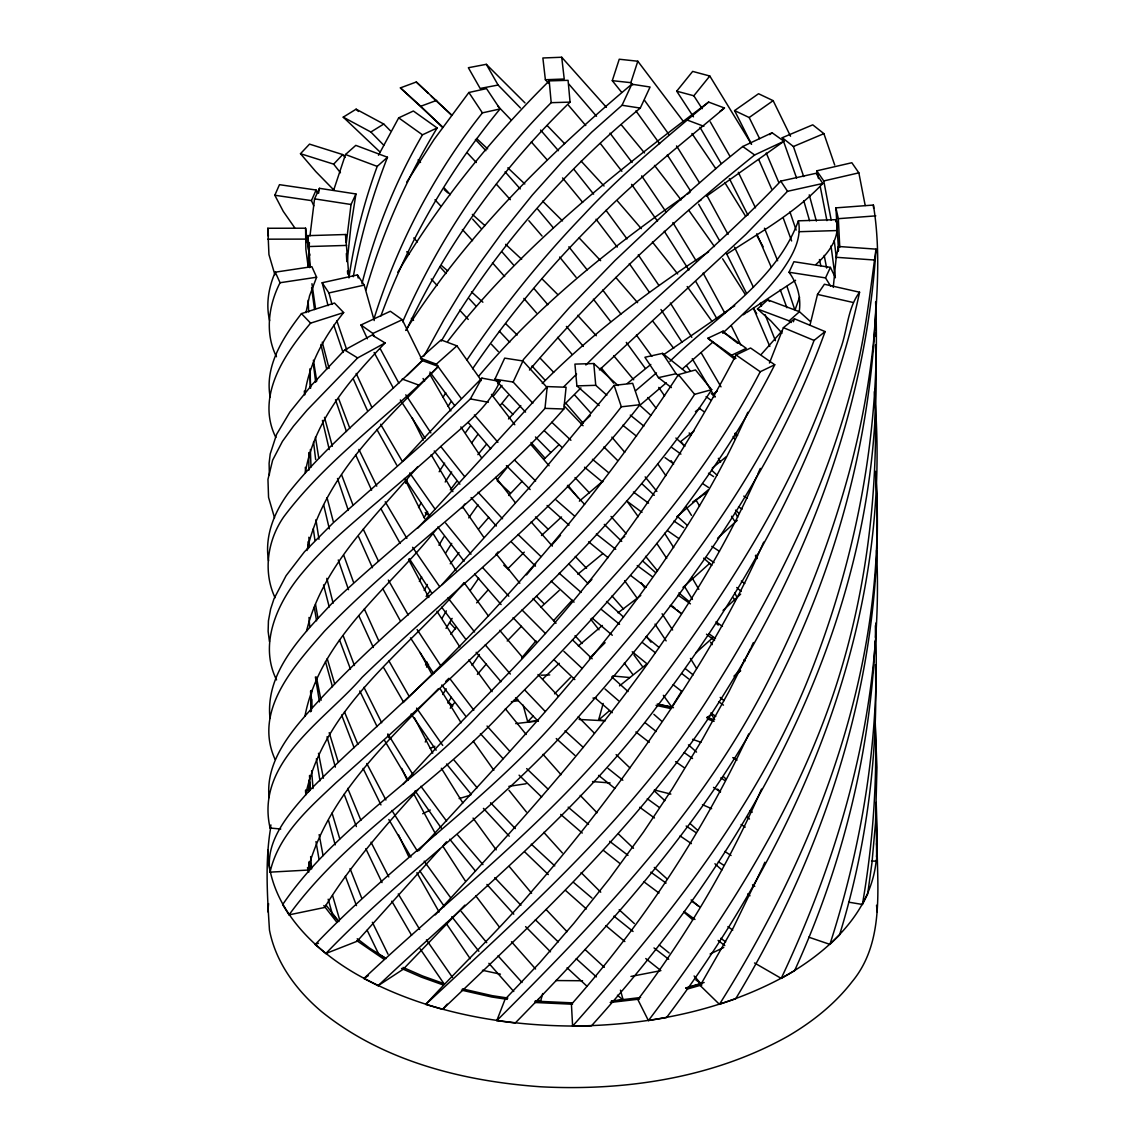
<?xml version="1.0" encoding="UTF-8"?>
<svg xmlns="http://www.w3.org/2000/svg" width="1145" height="1145" viewBox="0 0 1145 1145"><rect width="100%" height="100%" fill="white"/><g stroke="black" fill="none" stroke-linecap="round" stroke-linejoin="round"><path stroke-width="1.5" d="M310.281 371.781L310.281 387.582M308.42 249.51L305.586 228.198L267.801 228.27L268.946 254.605L274.9 274.771M308.764 452.576L308.892 470.223M305.586 228.198L305.872 249.324L308.005 265.554M871.531 861.04L876.684 861.14L876.097 802.488M875.968 301.564C872.132 441.168 833.259 579.098 767.408 702.014C702.715 822.754 610.485 925.675 515.25 1023L496.801 1020.624L505.045 999.327L539.767 962.716L573.96 923.213L609.169 879.074L643.533 831.986L672.129 789.077L702.572 739.083L728.878 691.637L750.791 648.084M875.81 623.066L875.324 637.336M310.638 711.804L311.182 699.309M308.162 266.327L308.764 252.787M309.408 790.966L309.794 782.049M875.166 640.899C870.128 754.698 841.804 867.123 794.587 970.674L781.219 978.388L754.512 962.959M308.463 792.211L309.279 779.731M876.684 861.14L877.27 834.333L876.197 802.559M311.483 693.942L311.726 690.378M309.193 246.032L309.422 242.654M838.183 251.213L838.512 246.476L876.011 249.138C866.078 405.673 809.587 556.513 727.204 689.032C651.992 811.776 546.108 910.948 442.6 1009.346L425.754 1004.394C461.063 965.664 499.563 929.812 533.312 889.565C565.816 852.352 596.545 813.608 625.642 773.676C678.541 700.926 727.662 624.755 763.715 542.1M347.164 261.761L351.014 225.35L355.938 193.963L319.441 188.324L314.546 198.858L309.98 235.884M310.667 711.36L310.91 708.383M311.154 705.406L311.683 699.466M838.512 246.476L836.208 257.296L833.274 287.409M876.011 249.138C869.728 294.065 865.076 339.535 852.882 383.475C842.419 424.28 828.665 464.212 812.392 503.056C785.914 565.787 753.482 625.914 717.385 683.594C641.801 808.456 531.495 905.953 425.754 1004.394M876.54 843.55L877.127 850.162C877.957 894.717 882.752 944.854 852.08 981.723C834.777 1004.179 812.249 1021.955 787.903 1036.239C713.263 1077.975 625.585 1091.113 541.027 1086.805C463.339 1081.338 383.088 1061.343 321.459 1011.522C296.526 990.411 275.745 962.673 269.461 930.026C267.315 895.948 264.939 860.868 270.778 827.119M267.83 911.864L268.574 903.605M876.24 860.067C871.417 911.305 830.082 949.964 787.903 974.524C722.595 1011.264 646.796 1025.462 572.486 1026.049C498.161 1025.462 422.362 1011.264 357.068 974.524C311.855 948.675 268.574 905.48 267.83 850.162M876.54 856.761L877.127 850.162M346.334 242.554L351.043 204.497L355.938 193.963M269.991 718.43C264.953 671.328 303.182 634.387 332.551 602.742C402.281 536.776 480.8 480.242 544.991 408.364L547.224 386.595L566.088 387.239L563.841 409.008C491.692 491.234 399.963 552.663 324.421 631.253C294.566 665.46 252.916 710.472 275.058 759.364M799.196 311.755C801.4 297.886 797.235 283.502 789.034 272.252L793.914 261.718L830.411 267.372L835.421 277.748M304.713 394.939C308.678 364.239 324.45 336.344 343.657 312.585L334.497 303.039L301.45 313.615C283.259 337.16 264.352 365.942 270.206 397.186M815.984 264.423C828.379 253.331 840.874 237.473 836.122 219.668L798.394 220.813C802.402 240.765 790.336 259.185 779.244 274.6C762.599 296.14 742.561 314.746 722.667 333.209M305.228 473.128C313.63 421.331 349.941 379.582 385.078 342.942L372.096 335.013L344.645 349.998L312.07 384.634L289.914 412.043L276.589 434.37L270.206 453.992L269.104 463.324L269.361 474.803M348.924 277.906C354.435 239.877 363.967 202.465 377.206 166.397L387.482 157.251L355.794 145.372L345.504 154.518L333.71 190.056M306.001 312.614L309.536 295.882L316.621 277.233L311.855 266.67L275.287 272.166C268.617 287.238 265.683 304.427 269.647 320.629M269.104 797.578C265.683 766.119 285.363 738.625 304.942 716.14C319.985 638.209 389.615 588.258 436.46 529.19M305.601 795.102C324.579 704.576 407.921 649.945 463.897 582.805M306.974 550.487C324.307 474.789 386.409 420 438.277 366.4L422.29 360.575C377.65 404.557 327.47 443.673 288.411 492.994C274.142 512.259 264.352 536.619 268.574 560.878M848.574 902.145L862.4 904.464C873.091 842.677 877.557 779.774 875.052 717.113M318.582 193.305L319.441 188.324M353.275 276.732C360.747 235.913 372.383 195.881 387.482 157.251M306.502 631.196C322.546 565.272 375.517 516.767 417.725 466.645M438.506 688.617C387.182 742.003 327.47 796.104 307.69 870.085L270.077 872.146C278.464 834.548 309.236 807.984 336.029 782.708C379.897 743.906 423.235 704.504 465.485 663.957L499.563 631.568C577.753 557.987 652.736 479.841 711.689 389.658L695.487 369.95L678.412 374.63C600.052 494.511 506.162 603.444 403.054 702.629M859.58 292.218C827.177 444.389 750.605 583.535 657.03 706.479C578.053 812.778 473.629 895.318 378.108 985.702L363.924 978.488C458.959 889.436 564.199 809.773 642.459 704.347C684.553 650.016 724.084 593.554 758.72 534.142C781.105 495.442 801.128 455.338 817.716 413.803C825.974 393.064 833.403 371.996 839.872 350.642C847.543 331.506 847.014 308.95 859.58 292.218L824.4 284.246L817.501 294.408L809.93 325.309M798.394 220.813C775.966 281.999 714.552 317.466 669.911 361.348M835.664 221.715L836.122 219.668M799.553 297.17L795.088 309.837M361.949 283.788C375.116 231.662 395.469 181.325 422.462 134.824L437.147 127.954L413.374 111.008L398.689 117.863L378.494 155.248M280.768 829.009L270.106 828.035L270.95 824.958M605.404 720.649L598.62 720.019L603.172 703.445M535.345 1001.374L540.44 1001.846L542.716 993.545M365.942 290C382.23 233.108 406.446 178.534 437.147 127.954M373.828 319.255C397.1 244.644 433.74 174.069 482.417 112.868L500.05 108.961L486.51 88.594L468.877 92.502L434.055 139.49L406.675 182.184M808.756 937.168L829.896 944.382C862.986 841.79 880.348 733.53 875.424 625.628M621.477 92.115L612.289 80.665L619.245 59.225L637.808 61.229L683.522 121.642M632.698 84.988L630.852 82.669L637.808 61.229M380.899 315.963C408.35 240.808 449.212 170.677 500.05 108.961M793.356 321.774L794.458 318.811L825.101 331.578C773.233 475.032 682.134 600.195 581.531 713.306C505.432 802.931 406.833 869.041 325.824 953.527L315.204 944.51C393.007 862.528 488.886 799.525 562.639 713.235C663.528 602.041 761.01 482.718 814.052 340.423L825.101 331.578M794.458 318.811L783.395 327.656L769.44 363.037M402.668 321.774C438.292 240.579 488.328 165.352 551.189 102.678L570.053 102.12L568.077 80.322L549.214 80.894C491.348 138.316 439.58 202.221 397.773 272.281M294.623 227.64L283.259 211.367L274.829 195.251L279.466 184.674L316.092 190.027L317.337 192.661M313.773 205.814L311.454 200.604L316.092 190.027M761.539 789.091C728.835 863.817 687.186 934.649 637.865 999.628L648.413 1020.581L666.547 1017.547C798.151 842.806 891.182 627.174 875.31 404.729M762.956 866.55L764.846 862.242M757.732 474.245L760.309 468.419M762.327 867.982L733.358 927.65L700.196 985.544L719.432 1004.322L735.691 998.769C830.712 841.389 888.348 656.815 875.61 471.783M757.088 475.705C682.978 643.519 558.087 781.319 435.272 914.884M275.287 272.166L280.053 282.729C268.474 305.4 264.71 333.338 276.475 356.739M525.555 412.1L494.898 379.21L504.687 358.127L522.936 360.961L547.253 387.697M424.008 356.052L443.902 319.756L460.963 291.646L478.968 264.452L502.626 231.891L532.268 195.122L561.894 162.032L591.693 132.176L622.036 105.268L631.811 84.2L650.074 87.02L640.284 108.088C561.122 173.353 493.008 252.444 441.283 341.11M532.854 403.197L513.146 382.029L522.936 360.961M830.612 286.107L825.531 277.906L830.411 267.372M747.799 412.314C673.317 582.247 542.229 716.069 418.684 850.721M406.589 329.832C446.35 244.686 502.612 167.428 570.053 102.12M781.219 978.388C844.037 845.311 884.126 698.421 876.526 550.33M748.715 733.988C703.073 832.014 643.032 923.328 571.427 1004.322L572.614 1026.135L591.493 1025.791C759.622 839.986 887.232 601.841 875.41 344.874M751.435 646.696L753.41 642.545M405.602 483.276L407.09 480.17M862.4 904.464L867.667 893.987L872.003 862.486L875.524 822.912L876.956 767.35L874.894 717.7M419.356 581.488L421.646 576.951M774.75 364.754C708.211 495.828 608.396 605.676 505.475 709.084C438.335 782.894 347.98 833.746 289.041 914.869L282.643 904.607C334.598 828.221 417.624 780.804 479.798 713.55C584.794 610.07 691.78 504.086 760.237 371.739L774.75 364.754L750.562 347.994L736.049 354.979C688.202 446.822 630.58 533.656 563.526 612.632C513.017 672.501 454.78 725.243 403.226 784.196M425.496 665.002L427.056 662.01M418.555 507.578L420.988 502.998M424.18 590.419L427.4 584.48M424.18 517.526L427.557 511.5M425.253 742.003L426.87 739.069M269.461 641.629L268.13 631.367L268.431 620.848L270.635 609.011L273.97 598.849L286.078 575.692L304.427 551.833L333.367 522.692L420.573 445.763L470.366 398.918L481.916 378.136L499.893 381.471C485.981 412.2 456.182 430.735 432.925 453.95C411.942 472.699 390.402 490.79 368.976 509.024C345.819 529.019 322.217 548.856 302.623 572.486C278.278 601.182 258.155 643.018 276.56 679.915M438.95 545.249L443.916 536.805M442.127 618.157L446.35 610.886M446.049 628.39L452.132 618.386M442.757 694.5L446.192 688.789M447.867 703.016L451.345 697.348M443.015 397.286L445.791 392.778M719.432 1004.322C819.047 845.969 889.078 661.066 875.51 471.354M448.11 406.346L450.915 401.852M439.15 471.769L444.632 463.11M445.691 553.021L451.731 543.388M657.23 704.018L671.771 707.037L681.819 690.907M445.205 482.002L451.674 471.94M405.688 330.433C465.772 235.741 546.351 155.978 631.811 84.2M467.017 359.873C501.567 308.248 540.64 259.643 583.721 214.874C621.935 173.596 665.76 138.244 708.626 102.077L724.47 108.016C679.142 146.102 632.24 182.642 591.149 225.522C547.353 269.504 507.621 317.523 472.599 368.762M462.122 508.036L464.813 504.029M471.998 665.331L479.411 654.453M711.689 389.658L694.629 394.338C620.089 508.151 515.794 596.846 417.123 688.746C381.485 723.153 343.815 755.457 309.179 790.894C289.656 812.878 264.567 840.53 270.077 872.146M470.237 590.462L478.696 578.239M468.734 517.883L478.009 504.859M426.126 596.459L430.448 590.348M426.555 667.134L428.588 664.214M471.654 442.9L477.866 434.427M465.428 432.738L470.08 426.384M450.343 489.845L456.597 481.558M648.413 1020.581C723.382 921.453 791.839 815.154 832.386 696.933C865.992 598.32 878.888 493.209 874.88 389.3M496.086 554.466L498.061 551.89M450.243 708.225L454.465 702.715M450.243 563.784L459.088 552.577M447.767 341.339C520.188 247.12 614.464 173.253 708.626 102.077M781.734 331.263L761.182 354.463M450.758 634.23L456.254 627.274M493.91 395.469L501.982 385.421M500.122 405.545L508.223 395.512M497.216 479.683L508.094 466.33M693.469 116.833L676.709 91.171L692.668 71.405L709.8 76.014L751.463 144.17M676.709 91.171L693.827 95.779L709.8 76.014M441.941 584.666L528.446 488.543L614.135 385.393L632.67 383.317L639.883 404.729C559.962 507.979 455.395 587.199 362.078 677.339C325.123 720.234 254.934 762.155 270.106 828.035M343.657 312.585L310.61 323.148C284.69 353.776 255.378 396.399 275.845 437.505M639.883 404.729L621.334 406.804C530.779 524.796 402.482 604.932 304.942 716.14M477.866 454.651L486.525 444.203M526.514 574.904L535.645 563.87M521.719 657.903L536.003 640.842M478.782 376.118C537.635 305.973 609.798 248.408 684.595 196.181M523.122 359.859L569.151 307.862L614.822 260.702L667.993 210.494L721.422 163.721L742.733 146.503L772.102 132.777L783.981 141.25L706.608 196.138M477.365 674.405L486.396 663.914M529.477 370.05C596.86 290.844 673.632 220.026 754.627 154.976L783.981 141.25M478.553 529.09L488.772 517.368M476.606 602.885L488.242 589.747M442.6 1009.346L447.165 1004.165M552.033 544.82L560.506 535.33M553.522 620.733L572.185 600.18M572.614 1026.135C664.143 922.856 752.594 813.15 805.937 684.595C855.286 563.87 881.306 432.638 875.61 302.037M402.754 461.263L443.831 416.766L481.916 378.136M585.868 364.997C649 301.765 719.117 245.831 780.761 181.11L816.027 173.296L822.797 183.472L787.531 191.301L746.068 234.167L599.393 369.921M417.768 528.16L547.224 386.595M508.523 418.941L520.803 405.588M418.039 789.635C384.462 826.847 350.971 864.661 324.593 907.484L289.041 914.869M439.766 849.204L357.083 941.276L325.824 953.527M443.602 844.996L446.507 841.804M822.797 183.472C795.474 212.669 760.051 232.306 726.946 254.047M464.87 905.137L403.083 969.343L378.108 985.702M508.652 495.484L522.12 481.301M333.782 189.97L315.762 171.55L300.491 153.702L309.522 144.127L342.698 154.575L345.031 157.466M300.491 153.702L333.667 164.15L342.698 154.575M507.206 641.014L521.433 626.286M523.136 705.148L527.688 721.722L533.083 716.097M587.757 583.692L591.908 579.413M554.566 693.827L570.525 677.439M508.494 568.092L524.281 552.148M564.399 404.514L580.944 387.912M407.033 375.546L422.29 360.575M564.199 386.366L576.608 374.043M589.475 658.246L605.104 642.717M496.801 1020.624C602.284 915.113 708.24 805.293 773.82 669.467C804.835 606.65 830.34 540.998 848.846 473.4C860.553 430.033 869.026 385.765 873.592 341.053C877.242 295.954 880.777 249.839 873.377 205.055L835.907 207.86L838.526 250.655M385.078 342.942L357.626 357.927L307.103 410.125L293.463 426.169L282.443 441.369L272.624 460.204L267.959 479.397L268.56 497.331L274.528 517.783M542.243 383.503C592.251 333.195 649.201 290.372 708.612 251.828M445.748 681.418L448.883 678.298M497.66 383.675L499.893 381.471M542.687 679.071L559.232 663.27M544.319 458.916L559.118 444.575M829.896 944.382L839.514 934.993C866.421 847.729 878.344 755.958 875.338 664.715M740.643 594.126L723.053 610.442M541.47 535.516L561.537 516.967M438.277 366.4C387.726 417.353 327.112 459.088 283.788 516.796C267.544 540.082 262.777 571.613 275.058 597.733M540.769 607.38L559.189 590.448M737.28 520.288L717.557 538.293M581.173 423.979L590.333 415.649M740.128 670.526L733.959 676.122M682.95 587.428L709.743 563.283M712.949 637.522L695.931 652.793M712.734 342.212L682.32 369.019M422.376 360.99L420.501 358.213L441.083 339.922L456.927 345.862L481.344 380.598M420.501 358.213L436.345 364.153L456.927 345.862M782.064 333.152L770.9 320.958L757.475 308.978L767.765 299.833L799.453 311.712L810.302 321.444M757.475 308.978L789.163 320.858L799.453 311.712M578.325 645.952L602.37 625.456M579.341 501.166L603.343 480.685M676.838 516.696L708.268 489.845M609.383 710.759L598.62 720.019M656.457 372.898L635.504 390.831M666.29 382.816L640.542 404.743M577.767 574.26L602.599 553.779M627.36 383.418L650.804 364.468M619.502 685.884L646.939 663.914M712.233 468.105L726.188 456.783M713.464 397.115L714.795 396.013M706.909 717.843L711.26 714.28M680.502 441.669L694.027 431.007M699.681 408.221L695.387 411.613M618.014 612.847L640.771 595.472M769.669 134.652L772.102 132.777M621.077 539.223L624.755 536.404M663.298 354.936L731.154 308.119M712.533 394.581L717.185 391.132M719.776 111.451L724.47 108.016M687.343 194.235L690.091 192.303M751.521 144.184L734.575 110.593L758.548 93.733L773.147 100.66L790.537 136.226M734.575 110.593L749.173 117.52L773.147 100.66M795.575 280.267L746.64 312.599M738.41 672.416L740.686 670.841M692.625 502.068L706.021 492.922M698.65 201.534L701.327 199.717M743.262 314.818L745.51 313.329M363.924 978.488L368.346 975.597M732.356 307.332L734.746 305.801M379.839 151.841L343.228 117.148L356.124 109.176L383.761 124.046L390.331 130.716M343.228 117.148L370.865 132.018L383.761 124.046M422.705 813.751L430.277 810.03M723.769 947.473L710.115 954M367.388 338.805L360.976 324.98L390.345 311.254L402.238 319.727L422.076 359.859M360.976 324.98L372.869 333.453L402.238 319.727M707.825 338.262L722.509 331.406L746.282 348.352L731.598 355.222L707.825 338.262L734.704 359.229M430.277 748.329L434.857 746.311M796.562 177.99L782.25 137.715L812.75 124.834L823.899 133.636L834.705 165.037M782.25 137.715L793.413 146.517L823.899 133.636M315.204 944.51L318.496 943.222M441.984 126.322L400.392 87.879L416.308 81.996L451.76 115.115M400.392 87.879L420.745 106.256L436.66 100.374M459.116 798.609L470.795 795.045M704.146 982.496L685.855 987.935M685.826 988.207L700.983 983.741L694.113 975.969M686.871 989.165L701.985 984.872M818.503 178.548L816.757 170.834L851.837 162.733L858.85 172.852L865.205 205.513M816.757 170.834L823.77 180.953L858.85 172.852M328.071 305.658L322.16 282.743L357.44 274.929L364.21 285.105L374.215 320.557M322.16 282.743L328.93 292.934L364.21 285.105M685.898 372.053L662.554 353.361L644.907 357.269L658.461 377.635L671.399 387.597M658.461 377.635L676.094 373.728L678.67 375.732M660.894 970.631L630.952 976.442M525.011 102.921L486.31 64.32L468.362 67.727L480.156 88.451L498.104 85.045L520.488 108.002M514.305 699.881L517.798 699.352M511.343 701.742L518.284 700.683M515.722 723.611L538.436 720.921M508.867 786.357L526.027 783.752M640.57 997.51L611.559 1000.988M639.425 999.098L610.213 1002.49M280.053 282.729L316.621 277.233M527.688 721.722L537.864 720.792M611.315 1001.217L623.195 1000.129L620.461 990.182M835.907 207.86L838.34 218.681L875.81 215.861M606.421 107.344L561.723 57.25L542.873 57.98L545.378 79.735L548.884 83.513M545.378 79.735L564.227 79.019L561.723 57.25M309.608 267.615L307.848 235.655L345.59 234.51L348.924 277.262M307.848 235.655L308.835 246.547L346.577 245.416M799.382 231.705L837.124 230.56M618.114 385.579L593.783 363.537L574.919 364.11L576.894 385.894L599.178 405.573M576.894 385.894L595.758 385.321L606.864 395.211M541.027 675.206L549.757 674.949M582.519 980.75L555.754 980.549M267.873 239.176L305.658 239.105M592.967 698.064L596.388 698.164M579.17 719.461L604.76 720.763M592.552 781.563L610.085 782.951M572.486 1002.863L535.087 1001.145M572.486 1004.237L534.758 1002.49M544.991 408.364L563.841 409.008M836.208 257.296L873.707 259.958M612.546 675.979L629.75 677.539M612.289 80.665L630.852 82.669M274.829 195.251L311.454 200.604M507.865 998.039L492.25 995.678L462.437 988.879M507.292 999.37L491.534 996.966L461.449 990.124M622.036 105.268L640.284 108.088M314.546 198.858L351.043 204.497M789.034 272.252L825.531 277.906M494.898 379.21L513.146 382.029M470.366 398.918L488.342 402.253M658.447 704.433L673.475 707.682M656.028 705.363L670.913 708.583M654.353 789.964L670.856 794.1M482.431 970.287L500.437 974.18M817.501 294.408L852.681 302.366M306.474 789.635L309.952 790.508M706.995 717.228L713.678 719.618M707.453 719.003L714.079 721.364M692.568 739.312L700.955 742.303M444.131 983.684L422.605 975.984L403.011 967.41M442.986 984.872L421.274 977.114L401.509 968.455M402.153 379.038L418.14 384.849M688.045 120.368L703.889 126.308M345.504 154.518L377.206 166.397M783.395 327.656L814.052 340.423M702.472 804.677L711.632 808.685M733.544 758.033L736.507 759.75M386.194 958.565L378.78 954.286L367.13 930.227M344.645 349.998L357.626 357.927M732.8 757.604L736.922 760.208M741.044 824.514L745.18 827.134M385.45 958.136L369.406 948.003L357.24 938.743M383.79 959.109L356.682 940.575M743.778 496.1L747.198 498.275M749.918 810.732L752.222 812.191M738.525 506.834L742.074 509.11M720.219 791.753L713.507 787.388M724.799 851.451L731.054 855.501M711.789 546.337L719.461 551.346M703.202 483.977L708.454 487.441M720.835 777.856L724.728 780.418M708.512 473.214L713.607 476.592M695.817 832.501L686.156 826.032M718.416 861.727L723.583 865.176M706.265 557.286L714.108 562.596M683.708 527.673L673.961 521.047M691.394 843.622L680.101 835.936M741.316 581.059L744.794 583.449M736.049 354.979L760.237 371.739M678.956 538.622L667.607 530.722M684.209 767.694L675.579 761.64M752.551 884.799L754.784 886.359M699.609 906.74L691.466 901.015M690.449 603.873L678.069 595.142M673.375 463.611L665.016 457.642M715.997 621.835L722.452 626.415M710.859 712.906L715.768 716.369M727.905 926.649L732.757 930.098M692.553 758.534L684.166 752.537M742.733 146.503L754.627 154.976M398.689 117.863L422.462 134.824M666.061 883.096L650.818 872.161M699.008 408.092L703.889 411.599M659.291 807.425L647.254 798.723M654.439 817.974L639.74 807.282M680.931 454.121L671.829 447.523M648.557 503.17L633.4 491.992M723.44 705.134L718.631 701.613M694.972 919.449L684.052 911.477M731.598 355.222L735.934 358.385M652.464 576.779L637.221 565.558M720.792 938.285L725.672 941.863M642.001 512.359L626.573 500.88M709.027 633.815L715.482 638.552M681.404 613.62L670.297 605.433M706.107 396.614L710.902 400.149M658.99 893.043L643.633 881.578M628.004 855.358L609.655 841.317M695.788 979.834L700.983 983.741M722.509 331.406L737.752 343.3M743.849 659.835L745.252 660.88M646.209 587.399L630.881 575.663M724.785 945.555L718.087 940.417M649.229 742.318L635.876 731.956M681.676 691.308L673.16 684.71M668.723 959.295L654.01 947.931M615.738 549.299L596.359 534.028M688.689 678.928L681.876 673.603M656.257 731.54L645.293 722.853M614.879 788.404L598.606 775.394M636.534 436.202L622.765 425.239M714.537 640.499L706.508 634.187M619.388 863.044L603.372 850.363M716.913 624.039L718.244 625.084M655.412 652.793L642.574 642.674M622.837 780.246L608.052 768.424M659.821 969.758L645.751 958.551M633.056 931.472L613.92 916.115M643.876 426.112L630.28 415.105M608.067 557.701L588.602 541.785M685.655 668.866L693.154 674.906M669.167 952.983L659.305 945.011M619.559 624.326L601.64 609.684M646.839 663.656L632.226 651.763M602.585 482.131L584.537 467.203M608.61 472.699L592.452 459.288M659.091 647.497L646.224 636.849M789.163 320.858L791.195 322.518M588.53 824.386L568.163 807.153M624.869 941.548L605.819 925.632M689.29 601.697L678.87 592.924M591.951 898.038L573.402 882.308M612.303 635.26L592.094 618.028M681.175 613.548L676.795 609.827M612.26 712.72L595.285 698.092M698.779 906.382L691.151 899.898M582.261 833.045L560.692 814.41M692.754 919.764L683.894 912.164M617.427 995.22L623.195 1000.129M574.404 515.923L556.141 500.007M618.543 700.711L605.004 688.975M675.321 608.582L672.373 606.034M581.102 592.38L559.204 573.23M441.512 265.583L447.681 270.907M720.205 697.434L723.969 700.683M711.331 393.522L715.296 396.971M444.26 189.726L447.852 192.875M767.765 299.833L769.583 301.421M411.341 318.382L413.588 320.357M569.036 525.154L547.081 505.503M653.881 714.323L661.567 721.078M586.426 908.973L565.573 890.466M736.736 587.5L741.187 591.421M472.37 214.401L484.922 225.579M583.392 747.499L565.015 730.768M574.847 755.328L556.255 738.554M596.388 976.9L576.221 958.708M711.846 565.43L703.688 558.145M628.061 691.537L611.745 676.867M667.32 879.117L654.282 867.423M655.67 572.715L642.517 560.835M574.074 602.141L551.146 581.102M688.46 744.865L696.546 752.108M604.345 967.325L585.066 949.534M687.272 525.326L677.353 516.381M689.963 823.427L697.548 830.225M634.359 923.586L619.173 909.76M675.908 438.034L684.953 446.178M471.482 291.875L482.889 302.223M623.481 617.04L606.549 601.454M714.924 863.759L721.822 870M554.781 865.906L531.266 844.151M711.517 470.137L717.142 475.261M638.953 404.528L650.789 415.277M717.572 789.12L720.591 791.853M570.926 440.281L551.775 422.233M587.084 986.332L567.076 967.797M735.176 433.196L737.609 435.415M664.887 800.67L654.267 790.851M505.618 244.329L521.662 259.271M561.622 446.994L544.605 431.007M747.842 893.816L749.989 895.791M654.31 495.313L642.345 484.163M503.771 565.215L508.795 569.852M582.232 668.508L563.898 651.348M497.159 480.714L510.183 492.865M723.325 776.51L725.873 778.872M574.819 679.572L554.323 660.05M451.588 115.201L431.279 96.18M476.578 138.516L487.67 148.879M547.911 788.977L526.686 768.61M541.628 797.02L519.086 775.165M540.97 556.556L518.041 534.486M548.326 874.594L524.997 852.166M507.836 167.814L524.825 183.973M428.015 93.088L416.308 81.996M592.151 658.776L572.5 639.869M633.486 848.302L618.457 833.975M420.745 106.256L442.6 127.539M735.548 510.126L739.083 513.475M558.245 941.934L535.373 919.778M629.907 767.909L616.125 754.612M535.631 481.029L514.549 460.075M621.749 541.399L604.302 524.381M535.474 516.882L548.369 529.419M505.761 323.777L517.239 334.97M530.149 489.545L506.391 465.629M600.753 892.198L581.087 872.562M449.727 703.059L452.747 706.007M542.558 201.119L562.524 220.928M617.713 460.591L603.873 446.922M535.488 566.145L511.615 542.2M536.447 596.202L543.703 603.372M747.284 816.857L749.474 819.019M541.771 278.607L557.815 294.623M550.502 951.81L525.598 926.634M545.507 633.557L522.034 609.97M502.712 404.142L513.117 414.476M588.115 583.606L568.664 563.712M537.921 720.992L515.565 697.863M356.124 109.176L358.414 111.466M594.412 733.215L578.196 716.827M515.336 828.594L490.547 802.745M370.865 132.018L383.775 145.243M535.488 436.961L550.731 452.447M545.249 711.489L524.897 690.163M597.046 812.793L580.214 795.389M567.047 931.701L546.093 909.516M536.146 641.887L513.046 617.642M520.946 905.266L494.712 877.628M547.167 125.521L564.585 143.612M497.946 106.213L511.285 120.139M575.234 556.427L586.569 568.264M509.224 836.179L483.433 808.384M579.213 237.974L600.638 260.688M538.136 999.456L540.44 1001.846M540.225 358.228L553.679 372.325M583.077 425.74L564.27 405.988M584.608 504.387L567.347 486.067M502.555 518.757L478.095 492.264M301.45 313.615L310.61 323.148M556.026 623.252L533.069 598.506M467.017 152.629L476.334 162.518M574.99 477.565L589.417 492.865M558.445 696.389L537.978 674.519M503.113 758.72L480.428 733.659M475.418 139.475L485.895 150.682M508.838 596.216L482.804 567.763M509.725 342.255L499.363 331.22M491.477 344.33L498.318 351.615M418.125 159.871L420.558 162.461M581.145 161.13L604.045 186.005M575.019 635.747L582.19 643.49M509.568 751.034L487.054 726.03M513.79 914.182L486.926 884.455M577.667 315.333L596.287 335.743M531.967 365.999L544.991 380.097M434.986 199.788L440.71 205.971M496.315 526.027L471.053 497.588M475.848 305.93L469.307 298.845M468.233 319.426L459.689 310.18M455.481 628.977L449.541 622.551M522.02 982.467L498.032 955.832M444.489 188.281L450.386 194.693M306.287 241.409L308.849 244.186M425.224 512.488L427.314 514.763M562.395 852.953L543.775 832.329M535.574 968.985L511.471 941.72M513.761 991.513L488.886 963.317M462.394 229.544L472.556 240.708M446.063 273.512L440.081 266.957M496.386 184.216L510.355 199.688M574.876 395.24L590.333 412.472M437.132 285.491L431.221 278.965M552.348 546.122L531.151 521.877M472.656 219.11L480.986 228.327M530.994 442.428L545.135 458.301M413.789 237.96L417.41 241.981M501.095 604.546L474.66 574.06M561.064 774.721L543.031 754.34M568.908 84.143L596.516 116.26M531.309 141.937L546.924 159.613M611.029 516.452L626.358 533.77M505.074 171.779L520.245 188.925M497.932 442.313L474.359 414.919M490.718 448.711L468.176 422.476M492.479 262.835L504.659 276.546M406.761 251.728L409.08 254.319M482.947 864.618L457.685 835.02M615.781 277.419L637.593 302.666M612.017 595.944L623.596 609.154M540.597 130.072L558.445 150.711M502.269 252.186L513.361 264.796M510.355 674.047L485.222 644.85M337.889 920.694L332.522 914.626L328.171 899.211M617.57 201.119L641.3 228.642M566.374 403.827L583.234 423.292M522.778 657.616L499.692 630.308M477.136 787.774L454.193 760.28M549.085 465.772L530.965 444.618M501.009 681.747L476.148 652.292M523.852 298.401L536.504 312.943M568.593 105.412L585.753 125.549M528.861 220.684L542.057 236.042M531.595 893.229L509.181 866.407M533.942 288.511L547.882 304.727M611.859 437.132L624.769 452.289M557.558 337.346L571.756 354.005M566.403 326.425L583.335 346.405M338.92 921.568L326.024 905.08M336.83 922.212L323.82 905.566M613.706 355.709L633.729 379.796M537.806 209.292L553.293 227.769M471.182 794.315L446.55 763.987M519.844 583.249L496.286 554.008M471.01 554.194L445.677 523.108M486.725 942.693L461.206 911.406M562.567 177.933L582.69 202.379M621.463 125.005L644.506 152.929M475.447 871.073L449.756 839.228M526.17 734.475L505.374 708.798M645.551 556.298L657.502 570.854M464.526 476.506L440.782 446.493M559.633 257.038L576.064 277.262M678.412 374.63L694.629 394.338M526.399 811.977L508.981 790.293M478.882 951.309L451.788 916.644M601.211 367.86L613.663 383.174M652.407 242.01L677.697 273.956M567.906 485.265L578.297 498.118M645.165 476.864L656.886 491.405M474.588 631.983L447.91 597.862M574.06 169.532L593.625 194.149M646.338 636.391L651.004 642.202M459.904 484.22L434.198 450.93M568.85 246.79L587.17 269.876M473.83 710.172L450.057 678.899M464.126 561.236L437.776 526.958M465.471 715.84L441.813 684.982M654.482 165.381L681.103 199.917M653.079 321.588L673.761 348.366M514.806 424.752L491.463 394.367M515.236 502.555L495.771 477.379M600.452 143.612L621.878 171.292M340.466 172.78L333.667 164.15M499.263 926.849L475.719 895.776M590.577 619.03L598.992 629.822M465.7 639.196L441.655 607.179M647.841 397.53L656.228 408.35M596.044 219.225L617.255 247.091M593.382 299.174L610.714 321.673M610.027 133.163L632.112 162.504M446.564 821.094L420.916 786.286M454.694 405.645L429.933 372.053M488.514 616.153L464.283 582.891M602.742 290.043L620.891 314.102M460.92 398.045L436.345 364.153M496.214 849.876L473.071 818.088M492.092 691.637L468.82 659.878M442.714 745.409L416.608 708.111M606.006 210.322L627.031 238.919M450.371 897.351L424.18 861.126M635.933 110.879L659.62 143.712M644.492 100.259L668.952 134.523M624.311 663.069L632.77 674.419M626.286 342.369L645.179 368.232M441.283 828.064L415.077 790.851M687.186 286.536L711.975 321.33M633.915 654.897L642.316 666.333M435.043 509.11L409.738 472.957M493.853 770.27L473.314 741.273M436.159 750.204L411.098 714.008M688.861 210.408L714.451 246.59M636.42 335.07L651.863 356.367M628.061 502.626L638.237 516.696M452.533 977.515L426.455 939.873M631.568 184.345L657.516 221.157M624.597 580.672L637.407 598.577M439.58 586.541L412.601 547.296M470.209 958.723L446.135 923.271M681.032 441.684L683.751 445.462M663.341 695.316L671.771 707.037M483.848 537.377L462.637 506.777M443.988 983.741L420.1 948.804M629.306 263.593L649.415 292.333M444.417 906.611L419.871 870.973M686.571 365.842L690.177 370.894M430.878 432.91L405.788 394.825M691.938 133.507L715.782 168.644M641.658 175.858L666.261 212.24M429.532 515.508L405.974 480.199M657.631 463.739L665.86 475.69M425.139 438.22L400.306 399.948M638.252 254.848L658.962 285.491M481.601 457.814L460.848 426.885M658.747 387.411L664.601 395.898M641.171 582.791L644.549 587.686M433.654 673.475L410.483 637.88M440.338 665.059L417.109 629.507M431.522 592.738L409.295 558.617M459.818 646.868L436.932 611.258M465.328 880.977L442.757 846.069M656.801 543.474L666.733 558.417M667.306 154.976L690.578 190.986M710.472 642.102L712.204 644.649M655.012 624.111L666.147 640.885M671.113 460.676L673.561 464.326M412.887 774.478L387.869 733.888M417.467 851.207L391.933 810.46M780.761 181.11L787.531 191.301M664.286 231.261L688.918 270.048M662.554 353.361L676.094 373.728M468.877 92.502L482.417 112.868M660.951 309.508L681.962 342.097M456.068 570.711L432.753 532.983M722.638 258.799L745.109 294.208M662.082 613.763L672.63 630.008M676.538 145.916L699.309 182.456M462.866 802.974L441.355 768.252M693.827 95.779L702.171 108.718M664.601 533.284L673.704 547.582M724.742 182.47L745.667 216.362M670.326 302.981L691.823 337.346M461.077 722.767L440.41 689.19M689.175 432.939L690.764 435.443M672.874 222.559L696.174 260.903M419.7 929.425L398.26 893.944M733.387 597.919L735.119 600.667M408.15 780.189L384.62 740.586M731.555 516.252L734.36 520.732M402.095 461.02L380.627 424.251M410.983 857.075L388.828 819.505M686.284 507.02L691.466 515.364M406.904 538.35L385.192 501.768M452.905 491.634L431.15 454.679M403.527 702.057L383.775 667.864M411.57 935.25L391.805 901.172M699.981 127.31L721.15 163.506M684.524 586.455L692.424 599.465M690.435 658.418L696.561 668.422M692.238 358.714L709.943 388.57M733.129 436.46L734.761 439.165M409.051 696.16L388.77 660.608M439.122 911.993L416.894 872.705M450.872 410.898L429.575 373.885M408.192 614.965L388.341 580.071M710.286 121.871L729.594 155.663M698.636 204.196L719.604 240.736M701.198 352.832L721.006 386.853M696.189 500.351L699.552 506.033M400.135 543.417L381.185 509.239M695.902 281.699L716.885 318.725M691.895 577.452L698.836 589.346M396.714 465.085L376.862 429.447M435.887 834.548L414.132 794.53M711.66 714.523L714.666 719.661M753.41 308.091L756.659 313.687M393.422 388.269L374.1 352.488M398.861 383.16L380.269 348.781M755.371 555.769L757.017 558.617M400.292 620.747L382.688 588.473M710.702 389.887L712.949 393.823M718.344 458.315L720.591 462.236M428.845 597.518L408.536 559.418M486.31 64.32L498.104 85.045M707.123 195.895L728.077 234.467M756.587 235.097L763.143 246.762M703.144 273.04L724.957 313.358M431.88 674.276L420.015 652.392M385.937 800.026L366.801 763.543M432.796 753.195L414.375 717.743M424.666 518.556L404.471 478.481M388.785 876.941L371.009 842.176M729.379 178.634L747.943 215.145M381.686 722.767L363.924 687.286M726.316 253.174L746.125 292.548M423.049 378.494L424.537 381.299M723.382 330.848L724.814 333.567M377.091 726.603L359.788 690.95M734.804 433.74L736.206 436.431M423.292 440.066L412.128 417.753M380.956 804.921L363.094 768.409M376.762 486.153L358.9 449.441M735.391 512.803L737.681 517.268M388.012 954.186L372.354 922.283M738.339 172.322L755.5 207.846M749.173 117.52L759.622 138.674M382.029 882.595L365.827 848.703M731.254 325.652L740.815 344.946M734.818 593.038L736.908 597.203M371.896 407.448L356.181 373.456M734.503 247.134L753.453 287.338M378.494 561.207L363.251 529.176M373.327 647.497L359.072 616.282M371.61 490.189L355.58 454.608M408.507 856.188L398.446 834.748M378.465 640.169L364.325 608.954M372.869 333.453L374.329 336.53M367.33 410.397L353.49 379.367M372.44 567.72L358.686 536.848M406.718 779.273L401.752 768.467M758.892 159.871L771.601 188.882M756.731 233.795L771.344 267.4M755.972 555.067L757.375 558.13M753.94 309.379L769.841 346.448M766.248 153.001L778.657 182.155M357.884 744.407L344.488 711.918M360.918 820.335L347.722 788.375M764.474 228.198L777.641 260.774M760.323 303.182L761.539 306.044M354.435 665.503L343.314 636.062M361.548 897.752L350.041 868.554M765.118 314.66L775.423 340.695M354.12 747.714L341.625 714.981M349.798 428.244L338.534 398.36M350.484 669.124L339.492 639.855M356.381 826.575L344.158 794.244M356.467 905.595L345.332 876.24M352.846 504.716L341.625 474.889M387.697 734.704L388.885 737.795M780.217 289.685L786.916 307.719M353.605 582.49L343.801 555.382M346.448 431.536L335.499 399.748M783.409 218.452L791.624 240.98M348.509 589.704L338.276 559.962M346.735 349.74L336.83 320.743M348.323 510.384L337.489 478.481M793.413 146.517L803.69 176.573M343.042 352.46L333.81 325.151M789.935 211.925L796.147 230.073M786.987 286.379L794.601 309.236M614.135 385.393L621.334 406.804M338.061 761.525L329.188 732.671M334.655 683.794L327.227 658.647M339.507 919.278L332.565 895.476M339.779 838.856L332.064 813.05M803.776 200.761L809.558 220.699M332.451 686.742L325.466 661.552M335.356 767.121L327.026 736.779M332.351 446.292L324.493 417.324M809.243 194.85L816.342 221.057M335.199 844.881L328.5 820.321M329.073 368.432L322.26 342.155M332.021 304.427L328.93 292.934M333.295 521.59L327.041 497.674M329.259 607.036L323.548 584.909M309.121 252.329L309.894 255.163M333.138 603.229L326.812 578.339M310.324 869.384L309.078 862.428M307.475 867.638L308.735 872.333M329.259 449.57L322.418 420.387M326.711 369.162L320.886 344.473M329.345 528.875L323.62 504.745M357.44 274.929L358.185 278.02M819.434 259.529L820.85 265.797M321.072 700.339L316.406 677.024M823.77 180.953L831.184 220.069M323.434 778.214L318.496 753.296M820.206 186.291L826.919 220.641M824.185 255.435L826.661 268.044M323.076 855.659L319.154 834.605M319.026 859.208L315.977 841.604M317.909 617.914L315.505 604.231M316.764 381.085L313.387 360.188M319.999 780.833L316.392 758.72M319.469 701.899L315.39 676.967M318.754 458.014L315.447 437.161M316.578 620.819L314.274 607.151M315.576 308.892L311.955 283.717M318.968 539.295L315.948 519.658M831.027 245.86L835.006 276.059M314.517 309.536L311.597 287.767M314.904 540.125L313.315 528.833M315.691 382.244L313.258 363.051M834.233 240.622L836.38 258.097M315.648 459.503L313.53 441.999M268.388 236.142L267.801 228.27M313.043 788.562L311.612 770.757M593.783 363.537L595.758 385.321M549.214 80.894L551.189 102.678M312.17 707.467L310.796 691.108M876.54 905.251L877.127 911.864M311.655 868.912L310.638 856.603M310.209 266.857L308.835 246.547M304.312 391.075L304.57 394.023M309.179 861.584L309.765 868.654M873.377 205.055L873.635 208.347M309.007 617.441L309.722 626.873M347.479 270.964L347.722 274.142M874.422 391.633L875.209 403.083M346.82 261.461L346.362 253.532M838.34 218.681L839.772 247.291M311.454 710.63L310.567 690.979M310.266 790.351L309.508 775.451M308.678 311.998L308.162 300.176M310.638 388.198L309.866 368.876M305.515 471.654L305.329 467.317M309.35 547.539L308.878 537.22M308.277 548.727L307.991 541.828M311.011 467.074L310.367 449.513M875.009 333.109L875.138 336.473M345.59 234.51L345.847 242.439M305.529 790.15L305.615 792.784"/></g></svg>
